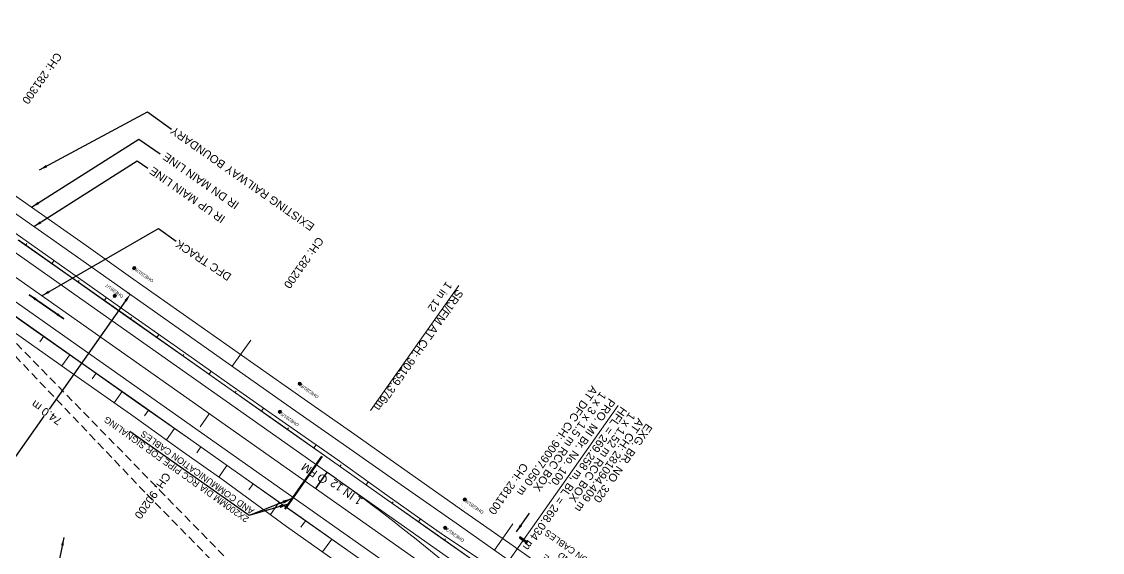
# Model space of a CAD drawing. Header units: metres. Extents: x 644418 to 1306172, y 3366650 to 6747308.
# Drawn here: x 659924.1 to 660261.6, y 3368641.8 to 3368807.6 of the extents above; entities that cross this region are included whole.
import ezdxf
from ezdxf.enums import TextEntityAlignment as Align

# ---------------------------------------------------------------- set-up
doc = ezdxf.new("R2010")
doc.units = ezdxf.units.M
doc.header["$MEASUREMENT"] = 0
doc.linetypes.add('CENTER', pattern=[2, 1.25, -0.25, 0.25, -0.25])
doc.linetypes.add('DASHED', pattern=[0.75, 0.5, -0.25])
doc.layers.get('Defpoints').update_dxf_attribs({"lineweight": 0})
for name, color, linetype, lineweight in [('BRIDGE DETAILS PLAN', 7, 'Continuous', 0), ('CANAL BOTTOM', 5, 'Continuous', 0), ('Existing Chainage', 7, 'Continuous', 0), ('Existing IR Track', 143, 'Continuous', 0), ('Existing Railway Boundary', 7, 'CENTER', 0), ("NEW SHAMBHU CROSSING STN. SRJ's", 10, 'Continuous', 0), ('OHE MAST', 8, 'Continuous', 0), ('OHE MAST TEXT', 8, 'Continuous', 0), ('PROP-DFC Connecting line', 1, 'Continuous', 0), ('Proposed Chainage', 10, 'Continuous', 0), ('Proposed DFC Loop line', 1, 'Continuous', 0), ('PROPOSED DFC TRACK', 1, 'Continuous', 0), ('PROPOSED DFCC TOE LINE', 239, 'Continuous', 0), ('PROPOSED DFCC TOE SLOPES', 239, 'Continuous', 0), ('PROPOSED DFCC TRACK', 1, 'Continuous', 0)]:
    doc.layers.add(name, color=color, linetype=linetype, lineweight=lineweight)
for name, color, linetype in [('CULVERT_PARAPET', 7, 'Continuous'), ('DFCC Boundary', 6, 'CENTER'), ('PROPOSED DFCC FORMATION LINE', 187, 'Continuous'), ('Signalling cable pipes', 234, 'Continuous'), ('SUB_ROAD_EDGE', 34, 'Continuous')]:
    doc.layers.add(name, color=color, linetype=linetype)
doc.styles.get("Standard").update_dxf_attribs({"font": 'arial.ttf'})
doc.styles.add('Style-Arial', font='arial.ttf')
doc.dimstyles.new('DIM', dxfattribs={"dimtxt": 2.5, "dimasz": 2.5, "dimexe": 0.18, "dimexo": 0.0625, "dimgap": 0.09, "dimtad": 0, "dimtih": 1, "dimtoh": 1, "dimdec": 3, "dimzin": 0, "dimdsep": 46, "dimtxsty": 'Standard', "dimcen": 0.09, "dimadec": 0, "dimazin": 0, "dimtfac": 1, "dimtdec": 3, "dimtofl": 0, "dimtmove": 0, "dimatfit": 3, "dimfxl": 1, "dimtolj": 1, "dimtzin": 0, "dimarcsym": 0})
doc.dimstyles.new('ISO-25', dxfattribs={"dimtxt": 2.5, "dimasz": 2.5, "dimexe": 1.25, "dimexo": 0.625, "dimtad": 1, "dimtxsty": 'Standard', "dimcen": 2.5, "dimadec": 0, "dimazin": 0, "dimtfac": 1, "dimtmove": 0, "dimatfit": 3, "dimfxl": 1, "dimarcsym": 0})
doc.dimstyles.get("Standard").update_dxf_attribs({"dimtxt": 2.5, "dimasz": 2.5, "dimexe": 0.18, "dimexo": 0.0625, "dimgap": 0.09, "dimtad": 0, "dimtih": 1, "dimtoh": 1, "dimdec": 3, "dimzin": 0, "dimdsep": 46, "dimtxsty": 'Standard', "dimcen": 0.09, "dimclrd": 1, "dimclre": 1, "dimclrt": 1, "dimadec": 0, "dimazin": 0, "dimtfac": 1, "dimtdec": 3, "dimtofl": 0, "dimtmove": 0, "dimatfit": 3, "dimfxl": 1, "dimtolj": 1, "dimtzin": 0, "dimarcsym": 0})

# ---------------------------------------------------------------- blocks, each defined once
blk = doc.blocks.new('OHE MAST')
h = blk.add_hatch(color=256)
edge = h.paths.add_edge_path()
edge.add_arc((0, 0), 0.514, 0, 360)
at = {"const_width": 0.01, "flags": 128}
for points in [[(1.5, 3.5), (1.5, 2), (-1.5, 2), (-1.5, 3.5)], [(0, 2), (0, 0)]]:
    blk.add_lwpolyline(points, dxfattribs=at)
blk.add_circle((0, 0), 0.514)
blk = doc.blocks.new('*D1819')
at = {"layer": 'Defpoints', "color": 0, "linetype": 'Continuous', "ltscale": 0.5, "transparency": 16777216}
for p in [(659957.21, 3368723.01), (659958.05, 3368722.42), (659914.51, 3368662.57)]:
    blk.add_point(p, dxfattribs=at)
at = {"layer": 'DFCC Boundary', "color": 0, "linetype": 'Continuous', "lineweight": -2, "ltscale": 0.5, "transparency": 16777216}
for p, q in [((659957.26, 3368722.98), (659958.19, 3368722.32)), ((659956.6, 3368720.38), (659932.71, 3368686.56)), ((659916.79, 3368664.02), (659931.14, 3368684.33)), ((659914.56, 3368662.54), (659915.5, 3368661.88))]:
    blk.add_line(p, q, dxfattribs=at)
at = {"layer": 'DFCC Boundary', "color": 0, "linetype": 'Continuous', "ltscale": 0.5, "transparency": 16777216}
for points in [[(659956.26, 3368720.62), (659956.94, 3368720.14), (659958.05, 3368722.42)], [(659916.45, 3368664.26), (659917.13, 3368663.78), (659915.35, 3368661.98)]]:
    blk.add_solid(points, dxfattribs=at)
at = {"layer": 'DFCC Boundary', "color": 0, "linetype": 'Continuous', "ltscale": 0.5, "transparency": 16777216, "insert": (659931.93, 3368685.44), "char_height": 2.5, "attachment_point": 5, "rotation": 145}
blk.add_mtext('\\A1;74.0 m', dxfattribs=at)

msp = doc.modelspace()

# ---------------------------------------------------------------- linework, layer by layer
at = {"layer": 'BRIDGE DETAILS PLAN', "color": 7, "linetype": 'Continuous', "lineweight": 0, "flags": 128}
msp.add_lwpolyline([(660110.3382, 3368687.7005), (660062.848, 3368620.1246)], dxfattribs=at)
at = {"layer": 'CULVERT_PARAPET', "linetype": 'Continuous'}
msp.add_polyline3d([(660079.535, 3368646.365, 270.544), (660081.877, 3368644.706, 270.519), (660082.039, 3368644.953, 270.52), (660079.6969, 3368646.6121, 270.52)], close=True, dxfattribs=at)
at = {"layer": 'Existing Chainage', "color": 0, "linetype": 'Continuous', "lineweight": 13, "flags": 128}
for points in [[(659995.6487, 3368708.1046), (659989.8792, 3368699.9368)], [(660077.481, 3368650.6708), (660071.7312, 3368642.4891)]]:
    msp.add_lwpolyline(points, dxfattribs=at)
at = {"layer": 'Existing IR Track', "flags": 128}
for points in [[(659911.3001, 3368760.8555), (659927.2399, 3368749.6213), (659943.5151, 3368738.1676), (659958.1576, 3368727.77), (659977.3537, 3368714.2984), (659996.651, 3368700.7561), (660012.3696, 3368689.6877), (660028.1302, 3368678.5897), (660045.2146, 3368666.5757), (660062.5385, 3368654.3933), (660077.5676, 3368643.8028), (660092.8925, 3368633.004), (660109.6257, 3368621.2378), (660126.5577, 3368609.3317), (660142.3534, 3368598.1975), (660158.1384, 3368587.0709), (660174.4735, 3368575.5808), (660190.496, 3368564.3107), (660207.5126, 3368552.3776), (660224.4948, 3368540.4687), (660240.3114, 3368529.3669), (660256.4069, 3368518.0692), (660271.8366, 3368507.2097)], [(659908.7095, 3368757.1778), (659924.4006, 3368746.0898), (659940.812, 3368734.5507), (659955.7582, 3368724.039), (659974.7591, 3368710.6172), (659993.9497, 3368697.0615), (660009.7513, 3368685.968), (660025.5923, 3368674.847), (660042.632, 3368662.9055), (660059.7846, 3368650.8849), (660075.0177, 3368640.1795), (660090.3519, 3368629.4031), (660107.0775, 3368617.6195), (660123.8717, 3368605.7877), (660139.8074, 3368594.5805), (660155.7653, 3368583.3577), (660171.938, 3368571.9804), (660187.9853, 3368560.6913), (660204.9812, 3368548.7818), (660221.8716, 3368536.9464), (660237.7773, 3368525.769), (660253.6266, 3368514.6313), (660269.2847, 3368503.5873)]]:
    msp.add_lwpolyline(points, dxfattribs=at)
at = {"layer": "NEW SHAMBHU CROSSING STN. SRJ's", "color": 10, "linetype": 'Continuous', "lineweight": 13, "flags": 128}
msp.add_lwpolyline([(660060.653, 3368725.2159), (660033.0731, 3368686.0917)], dxfattribs=at)
at = {"layer": "NEW SHAMBHU CROSSING STN. SRJ's", "linetype": 'Continuous', "lineweight": 13, "const_width": 0.5, "flags": 128}
msp.add_lwpolyline([(660015.893, 3368661.7302), (660019.4978, 3368666.8358)], dxfattribs=at)
at = {"layer": "NEW SHAMBHU CROSSING STN. SRJ's", "linetype": 'Continuous', "lineweight": 13, "flags": 128}
msp.add_lwpolyline([(660018.0559, 3368664.7936), (660019.4978, 3368666.8358)], dxfattribs=at)
at = {"layer": "NEW SHAMBHU CROSSING STN. SRJ's", "linetype": 'Continuous', "lineweight": 13}
msp.add_circle((660018.0559, 3368664.7936), 1.2, dxfattribs=at)
at = {"layer": 'PROP-DFC Connecting line', "linetype": 'Continuous', "lineweight": 0}
msp.add_line((659123.2101, 3369298.6585), (661015.1257, 3367964.985), dxfattribs=at)
at = {"layer": 'Proposed Chainage', "lineweight": 0, "flags": 128}
msp.add_lwpolyline([(659979.8196, 3368681.042), (659982.7005, 3368685.1287)], dxfattribs=at)
at = {"layer": 'Proposed DFC Loop line'}
msp.add_line((659226.6259, 3369210.4636), (661057.9935, 3367919.4725), dxfattribs=at)
msp.add_lwpolyline([(660019.4978, 3368666.8358, -0.02091954), (660056.2911, 3368638.5309), (660078.1398, 3368620.2185, 0.02091954), (660114.9331, 3368591.9136)], format="xyb", dxfattribs=at)
at = {"layer": 'PROPOSED DFCC FORMATION LINE', "lineweight": 0, "flags": 128}
for points in [[(660084.0296, 3368601.4024), (660074.99, 3368607.7747), (660058.6433, 3368619.298), (660042.2967, 3368630.8213), (660025.95, 3368642.3446), (660009.6033, 3368653.8679), (659993.2567, 3368665.3912), (659976.91, 3368676.9145), (659960.5633, 3368688.4378), (659944.2167, 3368699.9611), (659927.87, 3368711.4844), (659911.5233, 3368723.0077), (659895.1767, 3368734.531), (659878.83, 3368746.0543), (659862.4833, 3368757.5776), (659846.1367, 3368769.1009), (659829.79, 3368780.6242), (659813.4433, 3368792.1475), (659797.0967, 3368803.6708), (659780.75, 3368815.1941)], [(660084.0584, 3368601.4433), (660075.0188, 3368607.8155), (660058.6721, 3368619.3388), (660042.3255, 3368630.8621), (660025.9788, 3368642.3855), (660009.6321, 3368653.9088), (659993.2855, 3368665.4321), (659976.9388, 3368676.9554), (659960.5921, 3368688.4787), (659944.2455, 3368700.002), (659927.8988, 3368711.5253), (659911.5521, 3368723.0486), (659895.2055, 3368734.5719), (659878.8588, 3368746.0952), (659862.5121, 3368757.6185), (659846.1655, 3368769.1418), (659829.8188, 3368780.6651), (659813.4721, 3368792.1884), (659797.1255, 3368803.7117), (659780.7788, 3368815.235)], [(660266.3554, 3368497.4059), (660250.0088, 3368508.9292), (660233.6621, 3368520.4525), (660217.3154, 3368531.9758), (660200.9688, 3368543.4991), (660184.6221, 3368555.0224), (660168.2754, 3368566.5457), (660151.9288, 3368578.069), (660135.5821, 3368589.5923), (660119.2354, 3368601.1156), (660102.8888, 3368612.6389), (660086.5421, 3368624.1622), (660070.1954, 3368635.6855), (660053.8488, 3368647.2088), (660037.5021, 3368658.7321), (660021.1554, 3368670.2554), (660004.8088, 3368681.7787), (659988.4621, 3368693.302), (659972.1154, 3368704.8253), (659955.7688, 3368716.3486), (659939.4221, 3368727.8719), (659923.0754, 3368739.3952)], [(660266.3842, 3368497.4468), (660250.0376, 3368508.9701), (660233.6909, 3368520.4934), (660217.3442, 3368532.0167), (660200.9976, 3368543.54), (660184.6509, 3368555.0633), (660168.3042, 3368566.5866), (660151.9576, 3368578.1099), (660135.6109, 3368589.6332), (660119.2642, 3368601.1565), (660102.9176, 3368612.6798), (660086.5709, 3368624.2031), (660070.2242, 3368635.7264), (660053.8776, 3368647.2497), (660037.5309, 3368658.773), (660021.1842, 3368670.2963), (660004.8376, 3368681.8196), (659988.4909, 3368693.3429), (659972.1442, 3368704.8662), (659955.7976, 3368716.3895), (659939.4509, 3368727.9128), (659923.1042, 3368739.4361)]]:
    msp.add_lwpolyline(points, dxfattribs=at)
at = {"layer": 'PROPOSED DFCC TOE LINE', "lineweight": 0, "flags": 128}
for points in [[(659738.3467, 3368870.86), (659743.8267, 3368866.9525), (659760.1107, 3368855.3403), (659776.4352, 3368843.7855), (659792.7351, 3368832.1959), (659809.1071, 3368820.7086), (659825.5516, 3368809.3239), (659841.9213, 3368797.8334), (659858.3129, 3368786.3738), (659874.6783, 3368774.877), (659891.0542, 3368763.3953), (659907.4172, 3368751.8951), (659923.7727, 3368740.3844), (659940.094, 3368728.8251), (659956.4253, 3368717.2799), (659972.7776, 3368705.7646), (659989.1311, 3368694.251), (660005.5091, 3368682.7722), (660021.9132, 3368671.3303), (660038.1818, 3368659.6963), (660054.4529, 3368648.0659), (660071.0982, 3368636.9662), (660072.2881, 3368636.0889)], [(660051.9218, 3368616.6914), (660039.7886, 3368627.2634), (660023.1394, 3368638.3575), (660006.8295, 3368649.9331), (659997.0481, 3368657.1106), (659986.9505, 3368664.4245), (659974.3812, 3368673.3272), (659958.0998, 3368684.943), (659941.7556, 3368696.4699), (659925.4244, 3368708.0151), (659909.0755, 3368719.5353), (659893.0799, 3368731.5566), (659876.891, 3368743.3036), (659860.7409, 3368755.1059), (659844.4407, 3368766.6951), (659833.1975, 3368774.8456), (659825.9322, 3368780.084), (659811.9588, 3368790.0417), (659795.8369, 3368801.8838), (659779.3493, 3368813.2071)]]:
    msp.add_lwpolyline(points, dxfattribs=at)
at = {"layer": 'PROPOSED DFCC TOE SLOPES', "linetype": 'Continuous', "lineweight": 0, "flags": 128}
for points in [[(659925.4264, 3368737.7992), (659925.7588, 3368738.2708)], [(659933.5997, 3368732.0375), (659934.2519, 3368732.9627)], [(659941.773, 3368726.2759), (659942.0935, 3368726.7304)], [(659949.9464, 3368720.5142), (659950.5796, 3368721.4125)], [(659958.1197, 3368714.7526), (659958.4339, 3368715.1984)], [(659931.0231, 3368709.3228), (659929.7844, 3368707.5656)], [(659966.293, 3368708.9909), (659966.9243, 3368709.8865)], [(659939.1965, 3368703.5612), (659936.7114, 3368700.0359)], [(659974.4664, 3368703.2293), (659974.7835, 3368703.6792)], [(659947.3698, 3368697.7995), (659946.1246, 3368696.0331)], [(659982.6397, 3368697.4676), (659983.2774, 3368698.3723)], [(659955.5431, 3368692.0379), (659953.0515, 3368688.5033)], [(659990.813, 3368691.706), (659991.1353, 3368692.1632)], [(659963.7165, 3368686.2762), (659962.464, 3368684.4996)], [(659998.9864, 3368685.9443), (659999.6466, 3368686.881)], [(659971.8898, 3368680.5146), (659969.3523, 3368676.915)], [(660007.1597, 3368680.1827), (660007.4995, 3368680.6647)], [(659980.0631, 3368674.7529), (659978.7819, 3368672.9354)], [(660015.333, 3368674.421), (660016.0414, 3368675.4259)], [(659988.2365, 3368668.9913), (659985.661, 3368665.3378)], [(660023.5064, 3368668.6594), (660023.8653, 3368669.1685)], [(660031.6797, 3368662.8977), (660032.3585, 3368663.8606)], [(659996.381, 3368663.1888), (659995.0997, 3368661.3712)], [(660004.5831, 3368657.468), (660001.8482, 3368653.5883)], [(660039.853, 3368657.1361), (660040.1731, 3368657.5901)], [(660012.7565, 3368651.7063), (660011.3516, 3368649.7135)], [(660048.0264, 3368651.3744), (660048.6287, 3368652.2289)], [(660020.9298, 3368645.9447), (660018.1018, 3368641.9329)], [(660056.1997, 3368645.6128), (660056.5086, 3368646.0509)]]:
    msp.add_lwpolyline(points, dxfattribs=at)
at = {"layer": 'PROPOSED DFCC TRACK', "color": 12, "flags": 128}
msp.add_lwpolyline([(661185.0561, 3367837.5487), (661104.7692, 3367894.1456), (658600.7836, 3369659.2873)], dxfattribs=at)
at = {"layer": 'Signalling cable pipes', "lineweight": 30}
for points in [[(660006.305, 3368655.4104), (660017.8892, 3368671.8434)], [(660006.4685, 3368655.2952), (660018.0526, 3368671.7281)]]:
    msp.add_lwpolyline(points, dxfattribs=at)
at = {"layer": 'SUB_ROAD_EDGE', "color": 88, "linetype": 'DASHED', "ltscale": 5}
for points in [[(659732.686, 3368826.004), (659807.028, 3368789.77), (659858.413, 3368755.087), (659906.59, 3368719.477), (659963.179, 3368659.987), (659995.896, 3368626.701), (660013.994, 3368598.369)], [(660016.865, 3368601.841), (659997.762, 3368629.988), (659966.155, 3368662.331), (659908.761, 3368721.108), (659860.335, 3368758.441), (659808.881, 3368793.355), (659734.226, 3368828.509)]]:
    msp.add_lwpolyline(points, dxfattribs=at)

# ---------------------------------------------------------------- block references
at = {"layer": 'OHE MAST', "color": 2, "rotation": 143.3908318566117}
for p in [(659959.299, 3368730.619), (659953.182, 3368721.913), (660010.974, 3368694.496), (660004.788, 3368685.723), (660062.487, 3368658.278), (660056.372, 3368649.46)]:
    msp.add_blockref('OHE MAST', p, dxfattribs=at)

# ---------------------------------------------------------------- texts
at = {"layer": 'BRIDGE DETAILS PLAN', "color": 10}
for s, p in [('AT DFC CH: 90097.050 m', (660102.1252, 3368694.0751)), ('1 x 3 x 1.5 m RCC BOX', (660104.8683, 3368692.1919)), ('PRO. MI Br. No. 100,', (660107.6113, 3368690.1375))]:
    msp.add_text(s, height=2.5, rotation=235, dxfattribs=at).set_placement(p)
at = {"layer": 'BRIDGE DETAILS PLAN'}
for s, p in [('HFL = 269.258 m, BL = 268.034 m', (660111.3048, 3368687.5668)), ('1 x 1.52 m RCC BOX', (660113.9191, 3368685.7594)), ('AT CH: 281094.409 m', (660116.6005, 3368683.952)), ('EXG. BR. NO. 320', (660119.2147, 3368682.2785))]:
    msp.add_text(s, height=2.5, rotation=235, dxfattribs=at).set_placement(p)
at = {"layer": 'Existing Chainage', "color": 0, "linetype": 'Continuous', "lineweight": 0, "char_height": 2.5, "attachment_point": 6, "line_spacing_factor": 0.6, "style": 'Style-Arial'}
for s, insert, rotation in [('CH: 281300', (659925.1292, 3368782.3092), 234.753537), ('CH: 281200', (660006.8474, 3368724.6806), 234.763714), ('CH: 281100', (660070.7287, 3368654.017), 234.901835)]:
    msp.add_mtext(s, dxfattribs=dict(at, insert=insert, rotation=rotation))
at = {"layer": 'Existing IR Track', "color": 7, "lineweight": 0}
for s, p in [('IR DN MAIN LINE', (659968.6408, 3368765.8619)), ('IR UP MAIN LINE', (659964.4891, 3368761.418))]:
    msp.add_text(s, height=2.5, rotation=145, dxfattribs=at).set_placement(p, align=Align.MIDDLE_RIGHT)
at = {"layer": 'Existing Railway Boundary', "linetype": 'Continuous', "ltscale": 5}
msp.add_text('EXISTING RAILWAY BOUNDARY', height=2.5, rotation=145, dxfattribs=at).set_placement((660015.8042, 3368744.1264))
at = {"layer": "NEW SHAMBHU CROSSING STN. SRJ's", "color": 10, "linetype": 'Continuous', "lineweight": 13, "insert": (660059.4942, 3368724.7287), "char_height": 2.5, "width": 48.578282, "attachment_point": 4, "rotation": 234.818733, "line_spacing_factor": 0.648, "style": 'Style-Arial'}
msp.add_mtext('\\pxsm1;SRJ/FM AT CH: 90159.376m \\P1 in 12', dxfattribs=at)
at = {"layer": "NEW SHAMBHU CROSSING STN. SRJ's", "linetype": 'Continuous', "lineweight": 13, "char_height": 2.5, "attachment_point": 4, "rotation": 144.807523, "line_spacing_factor": 0.60036, "style": 'Style-Arial'}
for s, insert in [('FM', (660016.0077, 3368666.0169)), ('1 IN 12', (660030.1132, 3368657.3861))]:
    msp.add_mtext(s, dxfattribs=dict(at, insert=insert))
at = {"layer": 'OHE MAST TEXT'}
for s, p in [('OHE281/8', (659962.459, 3368728.3168)), ('OHE281/7', (659953.0875, 3368723.4888)), ('OHE281/6', (660014.042, 3368692.0803)), ('OHE281/5', (660007.856, 3368683.3073)), ('OHE281/4', (660065.5351, 3368655.9784)), ('OHE281/3', (660059.4804, 3368647.1987))]:
    msp.add_text(s, height=1, rotation=145, dxfattribs=at).set_placement(p, align=Align.MIDDLE_CENTER)
at = {"layer": 'Proposed Chainage', "lineweight": 0, "insert": (659969.8569, 3368666.3149), "char_height": 2.5, "attachment_point": 4, "rotation": 234.818733, "line_spacing_factor": 0.6, "style": 'Style-Arial'}
msp.add_mtext('CH: 90200', dxfattribs=at)
at = {"layer": 'PROPOSED DFC TRACK', "color": 10, "linetype": 'Continuous', "lineweight": -3, "ltscale": 5, "style": 'Style-Arial'}
msp.add_text('DFC TRACK', height=2.5, rotation=146.40432, dxfattribs=at).set_placement((659973.2256, 3368739.6114), align=Align.RIGHT)
at = {"layer": 'Signalling cable pipes', "linetype": 'Continuous', "lineweight": 13, "style": 'Style-Arial'}
for s, p in [('2X200MM DIA RCC PIPE FOR SIGNALING ', (659995.2808, 3368652.578)), ('AND COMMUNICATION CABLES', (659996.9412, 3368655.1145))]:
    msp.add_text(s, height=2, rotation=144.40551, dxfattribs=at).set_placement(p)
at = {"layer": 'Signalling cable pipes', "insert": (660112.5376, 3368621.0531), "char_height": 2, "width": 36.382269, "attachment_point": 1, "rotation": 144.40551, "style": 'Style-Arial'}
msp.add_mtext('3X200MM DIA RCC PIPE FOR SIGNALING AND COMMUNICATION CABLES', dxfattribs=at)

# ---------------------------------------------------------------- dimensions: what is measured, and where the dimension line sits
at = {"layer": 'DFCC Boundary', "linetype": 'Continuous', "ltscale": 0.5}
dim = msp.add_linear_dim(base=(659958.0467, 3368722.4225), p1=(659914.5138, 3368662.5731), p2=(659957.2081, 3368723.0148), angle=54.763626, dimstyle='DIM', override={"dimdec": 1, "dimpost": ' m', "dimtmove": 2}, dxfattribs=at)
dim.commit()
dim.dimension.update_dxf_attribs({"geometry": '*D1819', "text_midpoint": (659931.9254, 3368685.4431), "dimtype": 129, "text_rotation": 145})

# ---------------------------------------------------------------- leaders
at = {"layer": 'CANAL BOTTOM'}
msp.add_leader([(660078.6054, 3368648.2347), (660082.7233, 3368654.0942)], dimstyle='ISO-25', override={"dimtxt": 3, "dimasz": 2.5, "dimgap": 0.625, "dimtad": 0, "dimdec": 3, "dimzin": 2, "dimtdec": 3}, dxfattribs=at)
at = {"layer": 'DFCC Boundary', "linetype": 'Continuous', "lineweight": 0, "ltscale": 5}
msp.add_leader([(659937.354, 3368646.4394), (659935.198, 3368636.1257), (659938.9323, 3368633.4892)], dimstyle='ISO-25', override={"dimtxt": 0.5, "dimtad": 0}, dxfattribs=at)
at = {"layer": 'Existing IR Track', "color": 7, "lineweight": 0}
for points in [[(659927.2399, 3368749.6213), (659960.6895, 3368770.945), (659967.3911, 3368766.3106)], [(659927.9581, 3368743.5926), (659960.1861, 3368764.1025), (659963.5288, 3368761.8659)]]:
    msp.add_leader(points, dimstyle='ISO-25', override={"dimtxt": 0.5, "dimtad": 0}, dxfattribs=at)
at = {"layer": 'Existing Railway Boundary', "linetype": 'Continuous', "ltscale": 5}
msp.add_leader([(659929.7058, 3368761.3047), (659963.4015, 3368779.4329), (659970.9406, 3368774.0228)], dimstyle='ISO-25', override={"dimtxt": 0.5, "dimtad": 0}, dxfattribs=at)
at = {"layer": 'PROPOSED DFC TRACK', "color": 10, "linetype": 'Continuous', "lineweight": -3, "ltscale": 5}
msp.add_leader([(659930.4523, 3368721.9601), (659966.8102, 3368743.0466), (659972.4104, 3368739.0366)], dimstyle='ISO-25', override={"dimtxt": 3, "dimasz": 2.5, "dimgap": 0.625, "dimtad": 0, "dimdec": 3, "dimzin": 2, "dimtdec": 3}, dxfattribs=at)
at = {"layer": 'PROPOSED DFC TRACK', "linetype": 'Continuous', "lineweight": 0}
for points in [[(659926.4654, 3368722.3117), (659937.2805, 3368714.7863)], [(659937.2805, 3368714.7863), (659926.4654, 3368722.3117)]]:
    msp.add_leader(points, dimstyle='ISO-25', override={"dimtxt": 3, "dimasz": 2.5, "dimtad": 0, "dimdec": 3, "dimzin": 2, "dimtdec": 3}, dxfattribs=at)
at = {"layer": 'Signalling cable pipes', "lineweight": 13}
for points in [[(660008.5587, 3368658.6074), (659995.2031, 3368653.2828), (659957.9313, 3368679.6053)], [(660007.6349, 3368656.9498), (659995.2031, 3368653.2828)]]:
    msp.add_leader(points, dimstyle='Standard', override={"dimasz": 3, "dimgap": 0.25, "dimclrd": 256}, dxfattribs=at)

doc.saveas('drawing.dxf')
